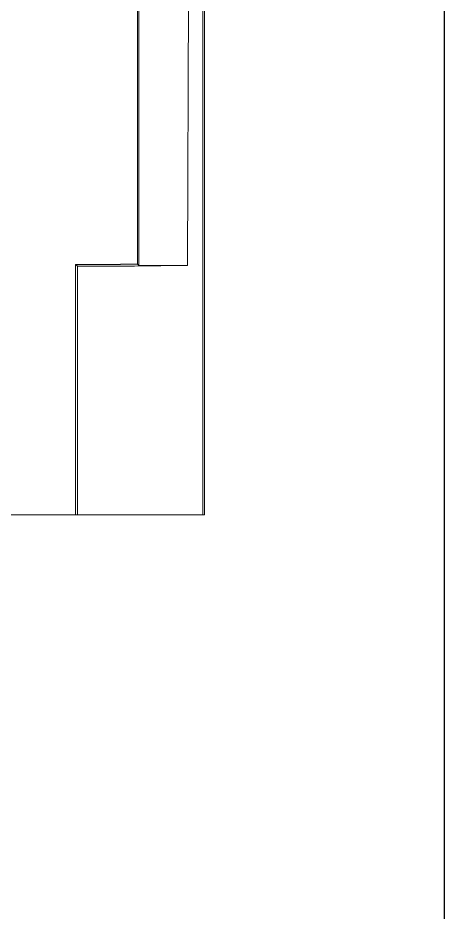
# Model space of a CAD drawing. Header units: millimetres. Extents: x 37984 to 70752, y 14140 to 37584.
# Drawn here: x 45902.05 to 45920.48, y 28281.73 to 28320.35 of the extents above; entities that cross this region are included whole.
import ezdxf

# ---------------------------------------------------------------- set-up
doc = ezdxf.new("R2010")
doc.units = ezdxf.units.MM
doc.set_wipeout_variables(frame=1)
doc.layers.add('000-PI-Oprema', color=30, linetype='Continuous', lineweight=5)
doc.layers.add('002-PI-Kabelska kanalica', color=150, linetype='Continuous')

# ---------------------------------------------------------------- blocks, each defined once
blk = doc.blocks.new('*U1084')
at = {"layer": '002-PI-Kabelska kanalica'}
blk.add_line((40, -100), (40, 1510), dxfattribs=at)
blk = doc.blocks.new('DELTA IP 30 - 47506030')
blk.add_wipeout([(47259.125, 28642.892), (47320.16, 28642.779), (47320.16, 28587.934), (47259.125, 28587.933)]).dxf.layer = '000-PI-Oprema'
at = {"layer": '000-PI-Oprema'}
for p, q in [((47276.621, 28642.843), (47320.16, 28642.844)), ((47320.16, 28634.374), (47320.16, 28642.844)), ((47259.125, 28642.777), (47320.16, 28642.779)), ((47309.383, 28642.114), (47273.591, 28642.251)), ((47309.414, 28639.824), (47309.383, 28642.114)), ((47309.383, 28642.114), (47309.383, 28640.016)), ((47309.383, 28640.016), (47273.591, 28640.016)), ((47309.334, 28639.953), (47273.604, 28639.955)), ((47309.383, 28640.016), (47309.334, 28639.953)), ((47309.334, 28639.224), (47309.334, 28639.953)), ((47309.414, 28639.824), (47309.414, 28637.359)), ((47309.347, 28639.224), (47309.347, 28637.274)), ((47320.16, 28639.224), (47320.16, 28639.224)), ((47309.347, 28637.274), (47309.414, 28637.359)), ((47309.347, 28637.274), (47320.16, 28637.273)), ((47309.414, 28637.359), (47320.16, 28637.358))]:
    blk.add_line(p, q, dxfattribs=at)

msp = doc.modelspace()

# ---------------------------------------------------------------- block references
at = {"rotation": 180}
msp.add_blockref('*U1084', (45960.483, 28339.404), dxfattribs=at)
at = {"layer": '000-PI-Oprema', "rotation": 270}
msp.add_blockref('DELTA IP 30 - 47506030', (17267.27, 75619.046), dxfattribs=at)

doc.saveas('drawing.dxf')
